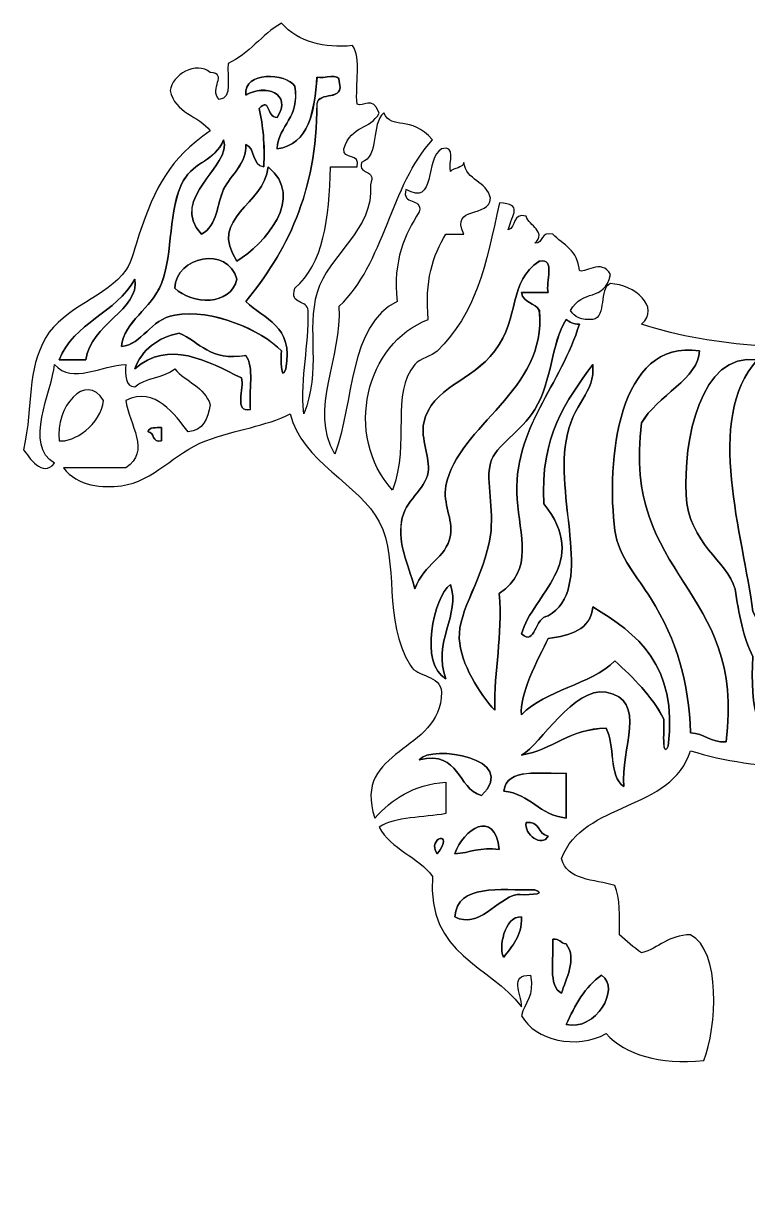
# Model space of a CAD drawing. Header units: centimetres. Extents: x -66 to 65, y -66 to 66.
# Drawn here: x 17.067 to 19.548, y 43.74 to 47.71 of the extents above; entities that cross this region are included whole.
import ezdxf

# ---------------------------------------------------------------- set-up
doc = ezdxf.new("R2010")
doc.units = ezdxf.units.CM
doc.header["$MEASUREMENT"] = 0
doc.layers.add('Layer 1', color=7, linetype='Continuous')

msp = doc.modelspace()

# ---------------------------------------------------------------- linework, layer by layer
at = {"layer": 'Layer 1'}
for points, knots in [([(18.16419, 47.2791), (18.15974, 47.23867), (18.22322, 47.26698), (18.20991, 47.21756), (18.20991, 47.21756), (18.17946, 47.21756), (18.14892, 47.21756), (18.11858, 47.21756), (18.11858, 47.21756), (18.11461, 47.04201), (18.09516, 46.88209), (17.99677, 46.80208), (17.99677, 46.80208), (17.9773, 46.74133), (18.04111, 46.76485), (18.04244, 46.72509), (18.04244, 46.72509), (18.04622, 46.59822), (18.01564, 46.50596), (18.02723, 46.37116), (18.02723, 46.37116), (18.08888, 46.5166), (18.03482, 46.65998), (18.07287, 46.78664), (18.07287, 46.78664), (18.11288, 46.91988), (18.26901, 47.00122), (18.25554, 47.15597), (18.25554, 47.15597), (18.27761, 47.2141), (18.21379, 47.18552), (18.22511, 47.23291), (18.22511, 47.23291), (18.287, 47.25252), (18.25623, 47.36568), (18.30128, 47.40214), (18.30128, 47.40214), (18.32906, 47.34073), (18.3928, 47.39804), (18.46871, 47.3098), (18.46871, 47.3098), (18.32449, 47.15822), (18.30329, 46.88205), (18.14896, 46.74047), (18.14896, 46.74047), (18.16068, 46.56373), (18.04429, 46.38979), (18.1338, 46.23268), (18.1338, 46.23268), (18.19995, 46.41207), (18.1819, 46.67652), (18.347, 46.75587), (18.347, 46.75587), (18.33189, 46.89941), (18.37343, 46.98569), (18.42312, 47.06363), (18.42312, 47.06363), (18.43452, 47.11618), (18.36126, 47.08324), (18.3774, 47.14054), (18.3774, 47.14054), (18.48109, 47.07775), (18.44188, 47.24841), (18.49921, 47.27905), (18.49921, 47.27905), (18.55038, 47.29485), (18.52292, 47.23121), (18.52964, 47.20211), (18.52964, 47.20211), (18.54189, 47.21534), (18.57131, 47.21124), (18.57533, 47.23288), (18.57533, 47.23288), (18.58335, 47.16919), (18.6551, 47.16991), (18.66666, 47.10977), (18.66666, 47.10977), (18.66388, 47.03995), (18.52849, 47.08913), (18.57533, 46.98666), (18.57533, 46.98666), (18.55504, 46.98666), (18.53472, 46.98666), (18.5144, 46.98666), (18.5144, 46.98666), (18.46839, 46.9152), (18.44172, 46.82418), (18.45352, 46.6943), (18.45352, 46.6943), (18.24074, 46.61461), (18.16121, 46.29883), (18.33168, 46.10946), (18.33168, 46.10946), (18.39185, 46.2749), (18.32327, 46.44056), (18.40788, 46.54036), (18.40788, 46.54036), (18.42677, 46.56261), (18.46492, 46.56793), (18.48395, 46.58656), (18.48395, 46.58656), (18.6173, 46.71676), (18.65138, 46.878), (18.69712, 47.09437), (18.69712, 47.09437), (18.77906, 47.08879), (18.74133, 47.05799), (18.72763, 47.00203), (18.72763, 47.00203), (18.75687, 47.00827), (18.73962, 47.06172), (18.78856, 47.04823), (18.78856, 47.04823), (18.79951, 47.01444), (18.85987, 46.99709), (18.81891, 46.95586), (18.81891, 46.95586), (18.84923, 46.95607), (18.83828, 46.99788), (18.87984, 46.98666), (18.87984, 46.98666), (18.91604, 46.95144), (18.96646, 46.93065), (18.9712, 46.86358), (18.9712, 46.86358), (18.98337, 46.84739), (19.04944, 46.90695), (19.07767, 46.84818), (19.07767, 46.84818), (19.05579, 46.75158), (18.9812, 46.80291), (18.9407, 46.72504), (18.9407, 46.72504), (18.95364, 46.70223), (18.97904, 46.69197), (19.01685, 46.6943), (19.01685, 46.6943), (19.06741, 46.70475), (19.03392, 46.80013), (19.07768, 46.81736), (19.07768, 46.81736), (19.15798, 46.81434), (19.25069, 46.73735), (19.18433, 46.6789), (19.18433, 46.6789), (19.44545, 46.59093), (19.71612, 46.59992), (20.00644, 46.58656), (20.00644, 46.58656), (20.17527, 46.57883), (20.36035, 46.60699), (20.52404, 46.58656), (20.52404, 46.58656), (20.65607, 46.57002), (20.81365, 46.45943), (20.95023, 46.37111), (20.95023, 46.37111), (21.15552, 46.23847), (21.33337, 46.14407), (21.39182, 45.89407), (21.39182, 45.89407), (21.37176, 45.87838), (21.33568, 45.87902), (21.31575, 45.8633), (21.31575, 45.8633), (21.32525, 45.81652), (21.2962, 45.73074), (21.33083, 45.70942), (21.33083, 45.70942), (21.35578, 45.75609), (21.34279, 45.84105), (21.39182, 45.8633), (21.39182, 45.8633), (21.5615, 45.81422), (21.66995, 45.70331), (21.7724, 45.58633), (21.7724, 45.58633), (21.77388, 45.52955), (21.71009, 45.48783), (21.75716, 45.43247), (21.75716, 45.43247), (21.80076, 45.43461), (21.7851, 45.49666), (21.78764, 45.54021), (21.78764, 45.54021), (22.02164, 45.23181), (21.66019, 44.73966), (21.7724, 44.38607), (21.7724, 44.38607), (21.73097, 44.35353), (21.69512, 44.43531), (21.65061, 44.47836), (21.65061, 44.47836), (21.55891, 44.56705), (21.40563, 44.69632), (21.52885, 44.87852), (21.52885, 44.87852), (21.53488, 44.91538), (21.4595, 44.86995), (21.4831, 44.92461), (21.4831, 44.92461), (21.56348, 45.09511), (21.75409, 45.0641), (21.7571, 45.2786), (21.7571, 45.2786), (21.76075, 45.53202), (21.4917, 45.53122), (21.30043, 45.64791), (21.30043, 45.64791), (21.22653, 45.50205), (21.1366, 45.37229), (21.01108, 45.2786), (21.01108, 45.2786), (21.0156, 45.17031), (21.06958, 45.11197), (21.07201, 45.00155), (21.07201, 45.00155), (21.13215, 44.91985), (21.24772, 44.9063), (21.26997, 44.81692), (21.26997, 44.81692), (21.31738, 44.62658), (21.02108, 44.41311), (21.20904, 44.24759), (21.20904, 44.24759), (21.19888, 44.07516), (21.16255, 43.85307), (21.04159, 43.86286), (21.04159, 43.86286), (20.91597, 43.87302), (20.9602, 44.13636), (20.82842, 44.186), (20.82842, 44.186), (20.86911, 44.42936), (21.04644, 44.71411), (20.76749, 44.86304), (20.76749, 44.86304), (20.73847, 44.74885), (20.75135, 44.59224), (20.6914, 44.50919), (20.6914, 44.50919), (20.60742, 44.47048), (20.5285, 44.44918), (20.46299, 44.40145), (20.46299, 44.40145), (20.35046, 44.3193), (20.34176, 44.18441), (20.24992, 44.07829), (20.24992, 44.07829), (20.26209, 44.04956), (20.27535, 44.02196), (20.28035, 43.98592), (20.28035, 43.98592), (20.19486, 43.86204), (20.10538, 43.74219), (19.89972, 43.73978), (19.89972, 43.73978), (19.85344, 43.81849), (19.87392, 43.99706), (19.93023, 44.06294), (19.93023, 44.06294), (19.74587, 44.40851), (20.29991, 44.46505), (20.34121, 44.72456), (20.34121, 44.72456), (20.3687, 44.89728), (20.25027, 45.00549), (20.15854, 45.17083), (20.15854, 45.17083), (19.87398, 45.15035), (19.58, 45.14352), (19.35159, 45.217), (19.35159, 45.217), (19.28867, 45.00872), (18.98411, 45.0447), (18.91008, 44.84769), (18.91008, 44.84769), (18.92691, 44.77239), (19.02218, 44.77638), (19.09283, 44.75538), (19.09283, 44.75538), (19.11101, 44.71223), (19.1095, 44.6492), (19.10796, 44.58607), (19.10796, 44.58607), (19.13257, 44.56477), (19.15619, 44.54244), (19.18416, 44.52453), (19.18416, 44.52453), (19.24462, 44.54033), (19.27552, 44.58605), (19.35156, 44.58607), (19.35156, 44.58607), (19.45758, 44.53321), (19.44186, 44.26756), (19.39725, 44.15522), (19.39725, 44.15522), (19.24199, 44.14188), (19.13198, 44.1743), (19.06237, 44.24756), (19.06237, 44.24756), (18.96085, 44.19208), (18.81922, 44.2234), (18.77305, 44.3091), (18.77305, 44.3091), (18.78377, 44.35469), (18.81845, 44.37607), (18.80353, 44.44758), (18.80353, 44.44758), (18.72847, 44.44874), (18.77347, 44.38723), (18.77305, 44.33992), (18.77305, 44.33992), (18.66605, 44.48309), (18.4487, 44.51468), (18.46854, 44.78609), (18.46854, 44.78609), (18.41949, 44.85451), (18.32627, 44.87827), (18.28582, 44.95545), (18.28582, 44.95545), (18.34085, 44.99223), (18.4374, 44.98688), (18.51423, 45.00151), (18.51423, 45.00151), (18.51423, 45.03749), (18.51423, 45.0734), (18.51423, 45.10925), (18.51423, 45.10925), (18.40078, 45.10081), (18.32889, 45.05041), (18.27065, 44.98619), (18.27065, 44.98619), (18.19077, 45.2272), (18.49719, 45.20778), (18.49904, 45.41704), (18.49904, 45.41704), (18.4952, 45.47985), (18.4158, 45.4662), (18.39249, 45.50935), (18.39249, 45.50935), (18.29544, 45.66516), (18.35688, 45.8632), (18.28584, 46.00177), (18.28584, 46.00177), (18.22258, 46.12533), (18.0179, 46.21071), (17.98138, 46.37108), (17.98138, 46.37108), (17.89685, 46.32856), (17.79757, 46.31837), (17.69208, 46.27874), (17.69208, 46.27874), (17.58138, 46.23717), (17.51595, 46.14005), (17.40284, 46.12488), (17.40284, 46.12488), (17.34156, 46.11668), (17.25227, 46.12184), (17.20491, 46.18648), (17.20491, 46.18648), (17.27598, 46.18648), (17.34702, 46.18648), (17.41814, 46.18648), (17.41814, 46.18648), (17.50469, 46.24143), (17.42946, 46.33494), (17.41814, 46.41725), (17.41814, 46.41725), (17.51818, 46.46779), (17.58821, 46.36677), (17.63131, 46.30954), (17.63131, 46.30954), (17.68357, 46.31309), (17.69756, 46.35537), (17.70743, 46.40191), (17.70743, 46.40191), (17.68774, 46.46409), (17.62372, 46.48142), (17.58562, 46.52497), (17.58562, 46.52497), (17.54942, 46.49494), (17.48307, 46.49526), (17.44859, 46.46343), (17.44859, 46.46343), (17.41523, 46.46568), (17.41589, 46.50224), (17.41816, 46.54034), (17.41816, 46.54034), (17.33564, 46.53965), (17.2357, 46.46993), (17.17451, 46.54034), (17.17451, 46.54034), (17.16581, 46.45041), (17.0668, 46.26237), (17.17451, 46.20186), (17.17451, 46.20186), (17.13207, 46.15005), (17.08648, 46.22464), (17.06794, 46.248), (17.06794, 46.248), (17.10279, 46.40979), (17.07786, 46.51809), (17.14409, 46.6327), (17.14409, 46.6327), (17.20362, 46.73576), (17.35539, 46.77319), (17.41817, 46.86355), (17.41817, 46.86355), (17.43971, 46.89472), (17.45077, 46.94869), (17.46386, 46.98663), (17.46386, 46.98663), (17.51876, 47.14734), (17.56697, 47.245), (17.70746, 47.34056), (17.70746, 47.34056), (17.66859, 47.39358), (17.58485, 47.40136), (17.57041, 47.47907), (17.57041, 47.47907), (17.57472, 47.53164), (17.66058, 47.58189), (17.70746, 47.54056), (17.70746, 47.54056), (17.77083, 47.53701), (17.70058, 47.48606), (17.73786, 47.44822), (17.73786, 47.44822), (17.78522, 47.45163), (17.76363, 47.52487), (17.76821, 47.57138), (17.76821, 47.57138), (17.84139, 47.60514), (17.88304, 47.67086), (17.95101, 47.70989), (17.95101, 47.70989), (18.0098, 47.64356), (18.09791, 47.6244), (18.19456, 47.6329), (18.19456, 47.6329), (18.22456, 47.59144), (18.20358, 47.49847), (18.2098, 47.43285), (18.2098, 47.43285), (18.23102, 47.41954), (18.26243, 47.46489), (18.28584, 47.40205), (18.28584, 47.40205), (18.25354, 47.34183), (18.19261, 47.36448), (18.16419, 47.2791)], [0, 0, 0, 0, 0.0087719, 0.0087719, 0.0087719, 0.0087719, 0.0175439, 0.0175439, 0.0175439, 0.0175439, 0.0263158, 0.0263158, 0.0263158, 0.0263158, 0.0350877, 0.0350877, 0.0350877, 0.0350877, 0.0438596, 0.0438596, 0.0438596, 0.0438596, 0.0526316, 0.0526316, 0.0526316, 0.0526316, 0.0614035, 0.0614035, 0.0614035, 0.0614035, 0.0701754, 0.0701754, 0.0701754, 0.0701754, 0.0789474, 0.0789474, 0.0789474, 0.0789474, 0.0877193, 0.0877193, 0.0877193, 0.0877193, 0.0964912, 0.0964912, 0.0964912, 0.0964912, 0.1052632, 0.1052632, 0.1052632, 0.1052632, 0.1140351, 0.1140351, 0.1140351, 0.1140351, 0.122807, 0.122807, 0.122807, 0.122807, 0.1315789, 0.1315789, 0.1315789, 0.1315789, 0.1403509, 0.1403509, 0.1403509, 0.1403509, 0.1491228, 0.1491228, 0.1491228, 0.1491228, 0.1578947, 0.1578947, 0.1578947, 0.1578947, 0.1666667, 0.1666667, 0.1666667, 0.1666667, 0.1754386, 0.1754386, 0.1754386, 0.1754386, 0.1842105, 0.1842105, 0.1842105, 0.1842105, 0.1929825, 0.1929825, 0.1929825, 0.1929825, 0.2017544, 0.2017544, 0.2017544, 0.2017544, 0.2105263, 0.2105263, 0.2105263, 0.2105263, 0.2192982, 0.2192982, 0.2192982, 0.2192982, 0.2280702, 0.2280702, 0.2280702, 0.2280702, 0.2368421, 0.2368421, 0.2368421, 0.2368421, 0.245614, 0.245614, 0.245614, 0.245614, 0.254386, 0.254386, 0.254386, 0.254386, 0.2631579, 0.2631579, 0.2631579, 0.2631579, 0.2719298, 0.2719298, 0.2719298, 0.2719298, 0.2807018, 0.2807018, 0.2807018, 0.2807018, 0.2894737, 0.2894737, 0.2894737, 0.2894737, 0.2982456, 0.2982456, 0.2982456, 0.2982456, 0.3070175, 0.3070175, 0.3070175, 0.3070175, 0.3157895, 0.3157895, 0.3157895, 0.3157895, 0.3245614, 0.3245614, 0.3245614, 0.3245614, 0.3333333, 0.3333333, 0.3333333, 0.3333333, 0.3421053, 0.3421053, 0.3421053, 0.3421053, 0.3508772, 0.3508772, 0.3508772, 0.3508772, 0.3596491, 0.3596491, 0.3596491, 0.3596491, 0.3684211, 0.3684211, 0.3684211, 0.3684211, 0.377193, 0.377193, 0.377193, 0.377193, 0.3859649, 0.3859649, 0.3859649, 0.3859649, 0.3947368, 0.3947368, 0.3947368, 0.3947368, 0.4035088, 0.4035088, 0.4035088, 0.4035088, 0.4122807, 0.4122807, 0.4122807, 0.4122807, 0.4210526, 0.4210526, 0.4210526, 0.4210526, 0.4298246, 0.4298246, 0.4298246, 0.4298246, 0.4385965, 0.4385965, 0.4385965, 0.4385965, 0.4473684, 0.4473684, 0.4473684, 0.4473684, 0.4561404, 0.4561404, 0.4561404, 0.4561404, 0.4649123, 0.4649123, 0.4649123, 0.4649123, 0.4736842, 0.4736842, 0.4736842, 0.4736842, 0.4824561, 0.4824561, 0.4824561, 0.4824561, 0.4912281, 0.4912281, 0.4912281, 0.4912281, 0.5, 0.5, 0.5, 0.5, 0.5087719, 0.5087719, 0.5087719, 0.5087719, 0.5175439, 0.5175439, 0.5175439, 0.5175439, 0.5263158, 0.5263158, 0.5263158, 0.5263158, 0.5350877, 0.5350877, 0.5350877, 0.5350877, 0.5438596, 0.5438596, 0.5438596, 0.5438596, 0.5526316, 0.5526316, 0.5526316, 0.5526316, 0.5614035, 0.5614035, 0.5614035, 0.5614035, 0.5701754, 0.5701754, 0.5701754, 0.5701754, 0.5789474, 0.5789474, 0.5789474, 0.5789474, 0.5877193, 0.5877193, 0.5877193, 0.5877193, 0.5964912, 0.5964912, 0.5964912, 0.5964912, 0.6052632, 0.6052632, 0.6052632, 0.6052632, 0.6140351, 0.6140351, 0.6140351, 0.6140351, 0.622807, 0.622807, 0.622807, 0.622807, 0.6315789, 0.6315789, 0.6315789, 0.6315789, 0.6403509, 0.6403509, 0.6403509, 0.6403509, 0.6491228, 0.6491228, 0.6491228, 0.6491228, 0.6578947, 0.6578947, 0.6578947, 0.6578947, 0.6666667, 0.6666667, 0.6666667, 0.6666667, 0.6754386, 0.6754386, 0.6754386, 0.6754386, 0.6842105, 0.6842105, 0.6842105, 0.6842105, 0.6929825, 0.6929825, 0.6929825, 0.6929825, 0.7017544, 0.7017544, 0.7017544, 0.7017544, 0.7105263, 0.7105263, 0.7105263, 0.7105263, 0.7192982, 0.7192982, 0.7192982, 0.7192982, 0.7280702, 0.7280702, 0.7280702, 0.7280702, 0.7368421, 0.7368421, 0.7368421, 0.7368421, 0.745614, 0.745614, 0.745614, 0.745614, 0.754386, 0.754386, 0.754386, 0.754386, 0.7631579, 0.7631579, 0.7631579, 0.7631579, 0.7719298, 0.7719298, 0.7719298, 0.7719298, 0.7807018, 0.7807018, 0.7807018, 0.7807018, 0.7894737, 0.7894737, 0.7894737, 0.7894737, 0.7982456, 0.7982456, 0.7982456, 0.7982456, 0.8070175, 0.8070175, 0.8070175, 0.8070175, 0.8157895, 0.8157895, 0.8157895, 0.8157895, 0.8245614, 0.8245614, 0.8245614, 0.8245614, 0.8333333, 0.8333333, 0.8333333, 0.8333333, 0.8421053, 0.8421053, 0.8421053, 0.8421053, 0.8508772, 0.8508772, 0.8508772, 0.8508772, 0.8596491, 0.8596491, 0.8596491, 0.8596491, 0.8684211, 0.8684211, 0.8684211, 0.8684211, 0.877193, 0.877193, 0.877193, 0.877193, 0.8859649, 0.8859649, 0.8859649, 0.8859649, 0.8947368, 0.8947368, 0.8947368, 0.8947368, 0.9035088, 0.9035088, 0.9035088, 0.9035088, 0.9122807, 0.9122807, 0.9122807, 0.9122807, 0.9210526, 0.9210526, 0.9210526, 0.9210526, 0.9298246, 0.9298246, 0.9298246, 0.9298246, 0.9385965, 0.9385965, 0.9385965, 0.9385965, 0.9473684, 0.9473684, 0.9473684, 0.9473684, 0.9561404, 0.9561404, 0.9561404, 0.9561404, 0.9649123, 0.9649123, 0.9649123, 0.9649123, 0.9736842, 0.9736842, 0.9736842, 0.9736842, 0.9824561, 0.9824561, 0.9824561, 0.9824561, 1, 1, 1, 1]), ([(17.82923, 47.46378), (17.89456, 47.5027), (17.99081, 47.46939), (17.93588, 47.38684), (17.93588, 47.38684), (17.8967, 47.38803), (17.91413, 47.45852), (17.87489, 47.41758), (17.87489, 47.41758), (17.88778, 47.35871), (17.89484, 47.2941), (17.89021, 47.21755), (17.89021, 47.21755), (17.84901, 47.22218), (17.86285, 47.28227), (17.8292, 47.29446), (17.8292, 47.29446), (17.83378, 47.22924), (17.77724, 47.19098), (17.75311, 47.14058), (17.75311, 47.14058), (17.72961, 47.09158), (17.73303, 47.0167), (17.67699, 46.98672), (17.67699, 46.98672), (17.56205, 47.10965), (17.78425, 47.22207), (17.75311, 47.30983), (17.75311, 47.30983), (17.72369, 47.23691), (17.65196, 47.23588), (17.61603, 47.17143), (17.61603, 47.17143), (17.56126, 47.07277), (17.58163, 46.9241), (17.53996, 46.81744), (17.53996, 46.81744), (17.50604, 46.73063), (17.41267, 46.6888), (17.40293, 46.6021), (17.40293, 46.6021), (17.47511, 46.60861), (17.50083, 46.69478), (17.58565, 46.70979), (17.58565, 46.70979), (17.71363, 46.73236), (17.88262, 46.65851), (17.95107, 46.58665), (17.95107, 46.58665), (17.94903, 46.56641), (17.94872, 46.47531), (17.96628, 46.52508), (17.96628, 46.52508), (17.99356, 46.67592), (17.89077, 46.69494), (17.82917, 46.75593), (17.82917, 46.75593), (17.96638, 46.92508), (18.0723, 47.12574), (18.07277, 47.433), (18.07277, 47.433), (18.0774, 47.47965), (18.16945, 47.43792), (18.14886, 47.50997), (18.14886, 47.50997), (18.1514, 47.54333), (18.09494, 47.51696), (18.07277, 47.52537), (18.07277, 47.52537), (18.06269, 47.40737), (18.04771, 47.29434), (17.93582, 47.27915), (17.93582, 47.27915), (17.94198, 47.36522), (18.0153, 47.38337), (17.9967, 47.49457), (17.9967, 47.49457), (17.96731, 47.53839), (17.82055, 47.54765), (17.82923, 47.46378)], [0, 0, 0, 0, 0.047619, 0.047619, 0.047619, 0.047619, 0.0952381, 0.0952381, 0.0952381, 0.0952381, 0.1428571, 0.1428571, 0.1428571, 0.1428571, 0.1904762, 0.1904762, 0.1904762, 0.1904762, 0.2380952, 0.2380952, 0.2380952, 0.2380952, 0.2857143, 0.2857143, 0.2857143, 0.2857143, 0.3333333, 0.3333333, 0.3333333, 0.3333333, 0.3809524, 0.3809524, 0.3809524, 0.3809524, 0.4285714, 0.4285714, 0.4285714, 0.4285714, 0.4761905, 0.4761905, 0.4761905, 0.4761905, 0.5238095, 0.5238095, 0.5238095, 0.5238095, 0.5714286, 0.5714286, 0.5714286, 0.5714286, 0.6190476, 0.6190476, 0.6190476, 0.6190476, 0.6666667, 0.6666667, 0.6666667, 0.6666667, 0.7142857, 0.7142857, 0.7142857, 0.7142857, 0.7619048, 0.7619048, 0.7619048, 0.7619048, 0.8095238, 0.8095238, 0.8095238, 0.8095238, 0.8571429, 0.8571429, 0.8571429, 0.8571429, 0.9047619, 0.9047619, 0.9047619, 0.9047619, 1, 1, 1, 1]), ([(17.9054, 47.21756), (18.03499, 47.11308), (17.8931, 46.95224), (17.79883, 46.89445), (17.79883, 46.89445), (17.69768, 47.04537), (17.89431, 47.08603), (17.9054, 47.21756)], [0, 0, 0, 0, 0.3333333, 0.3333333, 0.3333333, 0.3333333, 1, 1, 1, 1]), ([(17.79883, 46.83283), (17.77777, 46.73986), (17.64471, 46.74512), (17.58571, 46.80209), (17.58571, 46.80209), (17.59028, 46.91154), (17.76647, 46.94763), (17.79883, 46.83283)], [0, 0, 0, 0, 0.3333333, 0.3333333, 0.3333333, 0.3333333, 1, 1, 1, 1]), ([(18.68185, 46.58663), (18.60195, 46.48164), (18.46571, 46.46312), (18.43825, 46.34044), (18.43825, 46.34044), (18.4265, 46.28781), (18.46114, 46.21849), (18.45349, 46.17111), (18.45349, 46.17111), (18.44346, 46.10978), (18.37308, 46.07607), (18.36218, 46.00188), (18.36218, 46.00188), (18.34998, 45.91973), (18.38319, 45.86644), (18.40785, 45.77111), (18.40785, 45.77111), (18.44108, 45.86234), (18.51445, 45.87128), (18.52964, 45.95574), (18.52964, 45.95574), (18.5394, 46.01022), (18.50233, 46.0635), (18.5144, 46.12497), (18.5144, 46.12497), (18.55568, 46.33502), (18.86124, 46.44781), (18.83407, 46.72512), (18.83407, 46.72512), (18.82034, 46.75221), (18.77806, 46.75052), (18.77322, 46.78666), (18.77322, 46.78666), (18.8037, 46.78666), (18.83407, 46.78666), (18.86463, 46.78666), (18.86463, 46.78666), (18.85346, 46.82169), (18.89204, 46.90673), (18.83407, 46.89445), (18.83407, 46.89445), (18.72582, 46.82545), (18.7704, 46.70292), (18.68185, 46.58663)], [0, 0, 0, 0, 0.0833333, 0.0833333, 0.0833333, 0.0833333, 0.1666667, 0.1666667, 0.1666667, 0.1666667, 0.25, 0.25, 0.25, 0.25, 0.3333333, 0.3333333, 0.3333333, 0.3333333, 0.4166667, 0.4166667, 0.4166667, 0.4166667, 0.5, 0.5, 0.5, 0.5, 0.5833333, 0.5833333, 0.5833333, 0.5833333, 0.6666667, 0.6666667, 0.6666667, 0.6666667, 0.75, 0.75, 0.75, 0.75, 0.8333333, 0.8333333, 0.8333333, 0.8333333, 1, 1, 1, 1]), ([(17.18981, 46.55586), (17.22029, 46.55586), (17.25072, 46.55586), (17.28122, 46.55586), (17.28122, 46.55586), (17.29617, 46.67934), (17.46706, 46.72681), (17.44867, 46.83283), (17.44867, 46.83283), (17.38663, 46.71601), (17.23944, 46.68519), (17.18981, 46.55586)], [0, 0, 0, 0, 0.25, 0.25, 0.25, 0.25, 0.5, 0.5, 0.5, 0.5, 1, 1, 1, 1]), ([(18.81887, 46.38658), (18.77217, 46.30797), (18.68385, 46.26561), (18.66663, 46.20195), (18.66663, 46.20195), (18.65033, 46.14178), (18.67946, 46.04172), (18.66663, 45.95573), (18.66663, 45.95573), (18.64504, 45.8109), (18.55537, 45.69697), (18.56003, 45.60182), (18.56003, 45.60182), (18.56434, 45.51472), (18.62882, 45.41243), (18.68184, 45.35557), (18.68184, 45.35557), (18.67869, 45.4972), (18.70851, 45.60563), (18.69705, 45.75573), (18.69705, 45.75573), (18.81722, 45.83558), (18.76658, 45.957), (18.75793, 46.07884), (18.75793, 46.07884), (18.74094, 46.31921), (18.91062, 46.47251), (18.97116, 46.67899), (18.97116, 46.67899), (18.9502, 46.67825), (18.93764, 46.68624), (18.92544, 46.69439), (18.92544, 46.69439), (18.87423, 46.61116), (18.87917, 46.48805), (18.81887, 46.38658)], [0, 0, 0, 0, 0.1, 0.1, 0.1, 0.1, 0.2, 0.2, 0.2, 0.2, 0.3, 0.3, 0.3, 0.3, 0.4, 0.4, 0.4, 0.4, 0.5, 0.5, 0.5, 0.5, 0.6, 0.6, 0.6, 0.6, 0.7, 0.7, 0.7, 0.7, 0.8, 0.8, 0.8, 0.8, 1, 1, 1, 1]), ([(17.60086, 46.64815), (17.52598, 46.63153), (17.47365, 46.59214), (17.44867, 46.52507), (17.44867, 46.52507), (17.56482, 46.62728), (17.69727, 46.5519), (17.81403, 46.4943), (17.81403, 46.4943), (17.82514, 46.45935), (17.78657, 46.37423), (17.84451, 46.38659), (17.84451, 46.38659), (17.83893, 46.44758), (17.8584, 46.53407), (17.82922, 46.57127), (17.82922, 46.57127), (17.70699, 46.5502), (17.67204, 46.61748), (17.60086, 46.64815)], [0, 0, 0, 0, 0.1666667, 0.1666667, 0.1666667, 0.1666667, 0.3333333, 0.3333333, 0.3333333, 0.3333333, 0.5, 0.5, 0.5, 0.5, 0.6666667, 0.6666667, 0.6666667, 0.6666667, 1, 1, 1, 1]), ([(19.09296, 45.97111), (19.10436, 45.88306), (19.17347, 45.80675), (19.21469, 45.74031), (19.21469, 45.74031), (19.30708, 45.59132), (19.34513, 45.45337), (19.35172, 45.27866), (19.35172, 45.27866), (19.40019, 45.27631), (19.41874, 45.24376), (19.47351, 45.24789), (19.47351, 45.24789), (19.54299, 45.77962), (19.11423, 45.80799), (19.18432, 46.34041), (19.18432, 46.34041), (19.23417, 46.43037), (19.38276, 46.49633), (19.3822, 46.5866), (19.3822, 46.5866), (19.1028, 46.63095), (19.06219, 46.20603), (19.09296, 45.97111)], [0, 0, 0, 0, 0.1428571, 0.1428571, 0.1428571, 0.1428571, 0.2857143, 0.2857143, 0.2857143, 0.2857143, 0.4285714, 0.4285714, 0.4285714, 0.4285714, 0.5714286, 0.5714286, 0.5714286, 0.5714286, 0.7142857, 0.7142857, 0.7142857, 0.7142857, 1, 1, 1, 1]), ([(19.33651, 46.09422), (19.34556, 45.92452), (19.47777, 45.86848), (19.50402, 45.77111), (19.50402, 45.77111), (19.5178, 45.68763), (19.53162, 45.6041), (19.5649, 45.54029), (19.5649, 45.54029), (19.55741, 45.36855), (19.56961, 45.2167), (19.73233, 45.2171), (19.73233, 45.2171), (19.68121, 45.3808), (19.64137, 45.55603), (19.5649, 45.69417), (19.5649, 45.69417), (19.53283, 45.95439), (19.39721, 46.35227), (19.58011, 46.55589), (19.58011, 46.55589), (19.38455, 46.58557), (19.32695, 46.27448), (19.33651, 46.09422)], [0, 0, 0, 0, 0.1428571, 0.1428571, 0.1428571, 0.1428571, 0.2857143, 0.2857143, 0.2857143, 0.2857143, 0.4285714, 0.4285714, 0.4285714, 0.4285714, 0.5714286, 0.5714286, 0.5714286, 0.5714286, 0.7142857, 0.7142857, 0.7142857, 0.7142857, 1, 1, 1, 1]), ([(18.84927, 46.06345), (19.01194, 45.85985), (18.81077, 45.75516), (18.77318, 45.61715), (18.77318, 45.61715), (18.8212, 45.57318), (18.81647, 45.67581), (18.86459, 45.67875), (18.86459, 45.67875), (19.02212, 45.77207), (18.89007, 46.06052), (18.92544, 46.27883), (18.92544, 46.27883), (18.94698, 46.41223), (19.02693, 46.43991), (19.0168, 46.54045), (19.0168, 46.54045), (18.92611, 46.41666), (18.83615, 46.29223), (18.84927, 46.06345)], [0, 0, 0, 0, 0.1666667, 0.1666667, 0.1666667, 0.1666667, 0.3333333, 0.3333333, 0.3333333, 0.3333333, 0.5, 0.5, 0.5, 0.5, 0.6666667, 0.6666667, 0.6666667, 0.6666667, 1, 1, 1, 1]), ([(17.34213, 46.41733), (17.33406, 46.33441), (17.23796, 46.27144), (17.18981, 46.27885), (17.18981, 46.27885), (17.17497, 46.39346), (17.28159, 46.51726), (17.34213, 46.41733)], [0, 0, 0, 0, 0.3333333, 0.3333333, 0.3333333, 0.3333333, 1, 1, 1, 1]), ([(17.54001, 46.27882), (17.54001, 46.29427), (17.54001, 46.30962), (17.54001, 46.32504), (17.54001, 46.32504), (17.52204, 46.32263), (17.4968, 46.32769), (17.49432, 46.30961), (17.49432, 46.30961), (17.51834, 46.30818), (17.50625, 46.27043), (17.54001, 46.27882)], [0, 0, 0, 0, 0.25, 0.25, 0.25, 0.25, 0.5, 0.5, 0.5, 0.5, 1, 1, 1, 1]), ([(18.51437, 45.46334), (18.46571, 45.58955), (18.56657, 45.68366), (18.52961, 45.78645), (18.52961, 45.78645), (18.47177, 45.74438), (18.42166, 45.51171), (18.51437, 45.46334)], [0, 0, 0, 0, 0.3333333, 0.3333333, 0.3333333, 0.3333333, 1, 1, 1, 1]), ([(18.77318, 45.34018), (18.8561, 45.42564), (19.00757, 45.44175), (19.09296, 45.52486), (19.09296, 45.52486), (19.15635, 45.4658), (19.21866, 45.40574), (19.26039, 45.32476), (19.26039, 45.32476), (19.26214, 45.29923), (19.25206, 45.18538), (19.2756, 45.23242), (19.2756, 45.23242), (19.30841, 45.51177), (19.1695, 45.61757), (19.01681, 45.70946), (19.01681, 45.70946), (19.00972, 45.62948), (18.94024, 45.61238), (18.8646, 45.60177), (18.8646, 45.60177), (18.82903, 45.5297), (18.76387, 45.40638), (18.77318, 45.34018)], [0, 0, 0, 0, 0.1428571, 0.1428571, 0.1428571, 0.1428571, 0.2857143, 0.2857143, 0.2857143, 0.2857143, 0.4285714, 0.4285714, 0.4285714, 0.4285714, 0.5714286, 0.5714286, 0.5714286, 0.5714286, 0.7142857, 0.7142857, 0.7142857, 0.7142857, 1, 1, 1, 1]), ([(19.0625, 45.41715), (18.95077, 45.43628), (18.84033, 45.23959), (18.77318, 45.20165), (18.77318, 45.20165), (18.8811, 45.22089), (18.93778, 45.29185), (19.0625, 45.29407), (19.0625, 45.29407), (19.09399, 45.23869), (19.07107, 45.12839), (19.12341, 45.09397), (19.12341, 45.09397), (19.10994, 45.22106), (19.20831, 45.39217), (19.0625, 45.41715)], [0, 0, 0, 0, 0.2, 0.2, 0.2, 0.2, 0.4, 0.4, 0.4, 0.4, 0.6, 0.6, 0.6, 0.6, 1, 1, 1, 1]), ([(18.42308, 45.1863), (18.5658, 45.21776), (18.54955, 45.08859), (18.63618, 45.06322), (18.63618, 45.06322), (18.76964, 45.19278), (18.46314, 45.23837), (18.42308, 45.1863)], [0, 0, 0, 0, 0.3333333, 0.3333333, 0.3333333, 0.3333333, 1, 1, 1, 1]), ([(18.71233, 45.07861), (18.80456, 45.06924), (18.83324, 44.99566), (18.92545, 44.9863), (18.92545, 44.9863), (18.92545, 45.0376), (18.92545, 45.08891), (18.92545, 45.14016), (18.92545, 45.14016), (18.83933, 45.13486), (18.72204, 45.16111), (18.71233, 45.07861)], [0, 0, 0, 0, 0.25, 0.25, 0.25, 0.25, 0.5, 0.5, 0.5, 0.5, 1, 1, 1, 1]), ([(18.54485, 44.86314), (18.59636, 44.86753), (18.63224, 44.88767), (18.69706, 44.87859), (18.69706, 44.87859), (18.68132, 45.02088), (18.57167, 44.94775), (18.54485, 44.86314)], [0, 0, 0, 0, 0.3333333, 0.3333333, 0.3333333, 0.3333333, 1, 1, 1, 1]), ([(18.48389, 44.86314), (18.54918, 44.94754), (18.44597, 44.91994), (18.48389, 44.86314), (18.48389, 44.86314), (18.48389, 44.86314), (18.48389, 44.86314), (18.48389, 44.86314)], [0, 0, 0, 0, 0.3333333, 0.3333333, 0.3333333, 0.3333333, 1, 1, 1, 1]), ([(18.86459, 44.92465), (18.82861, 44.92944), (18.8362, 44.9781), (18.7885, 44.97087), (18.7885, 44.97087), (18.78099, 44.93116), (18.84229, 44.88367), (18.86459, 44.92465)], [0, 0, 0, 0, 0.3333333, 0.3333333, 0.3333333, 0.3333333, 1, 1, 1, 1]), ([(18.54485, 44.64777), (18.62782, 44.60509), (18.68468, 44.70775), (18.75795, 44.72466), (18.75795, 44.72466), (18.77803, 44.72265), (18.8681, 44.72236), (18.81888, 44.74006), (18.81888, 44.74006), (18.69883, 44.73836), (18.55321, 44.76236), (18.54485, 44.64777)], [0, 0, 0, 0, 0.25, 0.25, 0.25, 0.25, 0.5, 0.5, 0.5, 0.5, 1, 1, 1, 1]), ([(18.71233, 44.50928), (18.73969, 44.54828), (18.77522, 44.57902), (18.77318, 44.64776), (18.77318, 44.64776), (18.7127, 44.65184), (18.6933, 44.53447), (18.71233, 44.50928)], [0, 0, 0, 0, 0.3333333, 0.3333333, 0.3333333, 0.3333333, 1, 1, 1, 1]), ([(18.91021, 44.38615), (18.92243, 44.43314), (18.96622, 44.50302), (18.92545, 44.5554), (18.92545, 44.5554), (18.90603, 44.55622), (18.90436, 44.57514), (18.87978, 44.57077), (18.87978, 44.57077), (18.88489, 44.5041), (18.86235, 44.40964), (18.91021, 44.38615)], [0, 0, 0, 0, 0.25, 0.25, 0.25, 0.25, 0.5, 0.5, 0.5, 0.5, 1, 1, 1, 1]), ([(19.04724, 44.44766), (18.9893, 44.40877), (18.95665, 44.34429), (18.92543, 44.27846), (18.92543, 44.27846), (19.028, 44.25528), (19.11283, 44.40221), (19.04724, 44.44766)], [0, 0, 0, 0, 0.3333333, 0.3333333, 0.3333333, 0.3333333, 1, 1, 1, 1])]:
    msp.add_open_spline(points, degree=3, knots=knots, dxfattribs=at)
at = {"layer": 'Layer 1', "color": 7}
for points, knots in [([(17.99676, 47.49452), (18.01536, 47.38332), (17.94207, 47.36517), (17.93588, 47.2791), (17.93588, 47.2791), (18.04777, 47.29426), (18.06275, 47.40729), (18.07283, 47.52532), (18.07283, 47.52532), (18.095, 47.51691), (18.15146, 47.54331), (18.14892, 47.50992), (18.14892, 47.50992), (18.1695, 47.43787), (18.07746, 47.4796), (18.07283, 47.43295), (18.07283, 47.43295), (18.07235, 47.12569), (17.96644, 46.92503), (17.82923, 46.75588), (17.82923, 46.75588), (17.8908, 46.69492), (17.99362, 46.67587), (17.96634, 46.52503), (17.96634, 46.52503), (17.94877, 46.47529), (17.94909, 46.56636), (17.95113, 46.5866), (17.95113, 46.5866), (17.88268, 46.65846), (17.71369, 46.73228), (17.58571, 46.70974), (17.58571, 46.70974), (17.50088, 46.69474), (17.47514, 46.60856), (17.40299, 46.60205), (17.40299, 46.60205), (17.41273, 46.68875), (17.50607, 46.73058), (17.54002, 46.81739), (17.54002, 46.81739), (17.58169, 46.92404), (17.56132, 47.07271), (17.61609, 47.17138), (17.61609, 47.17138), (17.65199, 47.23583), (17.72372, 47.23689), (17.75317, 47.30978), (17.75317, 47.30978), (17.78431, 47.22202), (17.56211, 47.10962), (17.67705, 46.98667), (17.67705, 46.98667), (17.73309, 47.01665), (17.72968, 47.09155), (17.75317, 47.14053), (17.75317, 47.14053), (17.7773, 47.19093), (17.83384, 47.22919), (17.82926, 47.29441), (17.82926, 47.29441), (17.86289, 47.28224), (17.84908, 47.22213), (17.89027, 47.2175), (17.89027, 47.2175), (17.8949, 47.29404), (17.88784, 47.35863), (17.87495, 47.41753), (17.87495, 47.41753), (17.91416, 47.45846), (17.89673, 47.38798), (17.93594, 47.38679), (17.93594, 47.38679), (17.99087, 47.46937), (17.89459, 47.50265), (17.82929, 47.46373), (17.82929, 47.46373), (17.82055, 47.54765), (17.96731, 47.53839), (17.99676, 47.49452)], [0, 0, 0, 0, 0.047619, 0.047619, 0.047619, 0.047619, 0.0952381, 0.0952381, 0.0952381, 0.0952381, 0.1428571, 0.1428571, 0.1428571, 0.1428571, 0.1904762, 0.1904762, 0.1904762, 0.1904762, 0.2380952, 0.2380952, 0.2380952, 0.2380952, 0.2857143, 0.2857143, 0.2857143, 0.2857143, 0.3333333, 0.3333333, 0.3333333, 0.3333333, 0.3809524, 0.3809524, 0.3809524, 0.3809524, 0.4285714, 0.4285714, 0.4285714, 0.4285714, 0.4761905, 0.4761905, 0.4761905, 0.4761905, 0.5238095, 0.5238095, 0.5238095, 0.5238095, 0.5714286, 0.5714286, 0.5714286, 0.5714286, 0.6190476, 0.6190476, 0.6190476, 0.6190476, 0.6666667, 0.6666667, 0.6666667, 0.6666667, 0.7142857, 0.7142857, 0.7142857, 0.7142857, 0.7619048, 0.7619048, 0.7619048, 0.7619048, 0.8095238, 0.8095238, 0.8095238, 0.8095238, 0.8571429, 0.8571429, 0.8571429, 0.8571429, 0.9047619, 0.9047619, 0.9047619, 0.9047619, 1, 1, 1, 1]), ([(17.79883, 46.89445), (17.8931, 46.95224), (18.03502, 47.1131), (17.9054, 47.21756), (17.9054, 47.21756), (17.89431, 47.08603), (17.69768, 47.04537), (17.79883, 46.89445)], [0, 0, 0, 0, 0.3333333, 0.3333333, 0.3333333, 0.3333333, 1, 1, 1, 1]), ([(17.5857, 46.80208), (17.64468, 46.74512), (17.77776, 46.73985), (17.79882, 46.83282), (17.79882, 46.83282), (17.76647, 46.94763), (17.59028, 46.91154), (17.5857, 46.80208)], [0, 0, 0, 0, 0.3333333, 0.3333333, 0.3333333, 0.3333333, 1, 1, 1, 1]), ([(18.83403, 46.89445), (18.892, 46.90673), (18.85342, 46.82169), (18.86459, 46.78666), (18.86459, 46.78666), (18.83403, 46.78666), (18.80366, 46.78666), (18.77318, 46.78666), (18.77318, 46.78666), (18.77802, 46.75054), (18.8203, 46.75224), (18.83403, 46.72512), (18.83403, 46.72512), (18.8612, 46.44781), (18.55564, 46.33502), (18.51436, 46.12497), (18.51436, 46.12497), (18.50229, 46.06351), (18.53936, 46.01022), (18.5296, 45.95574), (18.5296, 45.95574), (18.51444, 45.87128), (18.44104, 45.86234), (18.40781, 45.77111), (18.40781, 45.77111), (18.38315, 45.86644), (18.34995, 45.91973), (18.36214, 46.00188), (18.36214, 46.00188), (18.37304, 46.07607), (18.44342, 46.10978), (18.45345, 46.17111), (18.45345, 46.17111), (18.4611, 46.2185), (18.42644, 46.28782), (18.43821, 46.34044), (18.43821, 46.34044), (18.46567, 46.46313), (18.60193, 46.48165), (18.68181, 46.58663), (18.68181, 46.58663), (18.7704, 46.70292), (18.72582, 46.82545), (18.83403, 46.89445)], [0, 0, 0, 0, 0.0833333, 0.0833333, 0.0833333, 0.0833333, 0.1666667, 0.1666667, 0.1666667, 0.1666667, 0.25, 0.25, 0.25, 0.25, 0.3333333, 0.3333333, 0.3333333, 0.3333333, 0.4166667, 0.4166667, 0.4166667, 0.4166667, 0.5, 0.5, 0.5, 0.5, 0.5833333, 0.5833333, 0.5833333, 0.5833333, 0.6666667, 0.6666667, 0.6666667, 0.6666667, 0.75, 0.75, 0.75, 0.75, 0.8333333, 0.8333333, 0.8333333, 0.8333333, 1, 1, 1, 1]), ([(17.44868, 46.83283), (17.46707, 46.72681), (17.29617, 46.67935), (17.28123, 46.55586), (17.28123, 46.55586), (17.25072, 46.55586), (17.2203, 46.55586), (17.18982, 46.55586), (17.18982, 46.55586), (17.23944, 46.68519), (17.38663, 46.71601), (17.44868, 46.83283)], [0, 0, 0, 0, 0.25, 0.25, 0.25, 0.25, 0.5, 0.5, 0.5, 0.5, 1, 1, 1, 1]), ([(18.92545, 46.69437), (18.93765, 46.68625), (18.95022, 46.67826), (18.97117, 46.67897), (18.97117, 46.67897), (18.91063, 46.47249), (18.74098, 46.31919), (18.75794, 46.07882), (18.75794, 46.07882), (18.76659, 45.95701), (18.81723, 45.83556), (18.69706, 45.75571), (18.69706, 45.75571), (18.70852, 45.60561), (18.6787, 45.49719), (18.68185, 45.35555), (18.68185, 45.35555), (18.6288, 45.41238), (18.56435, 45.51467), (18.56004, 45.6018), (18.56004, 45.6018), (18.55538, 45.69697), (18.64505, 45.81087), (18.66664, 45.95571), (18.66664, 45.95571), (18.67947, 46.0417), (18.65034, 46.14177), (18.66664, 46.20193), (18.66664, 46.20193), (18.68386, 46.26559), (18.77218, 46.30795), (18.81888, 46.38656), (18.81888, 46.38656), (18.87917, 46.48805), (18.87423, 46.61116), (18.92545, 46.69437)], [0, 0, 0, 0, 0.1, 0.1, 0.1, 0.1, 0.2, 0.2, 0.2, 0.2, 0.3, 0.3, 0.3, 0.3, 0.4, 0.4, 0.4, 0.4, 0.5, 0.5, 0.5, 0.5, 0.6, 0.6, 0.6, 0.6, 0.7, 0.7, 0.7, 0.7, 0.8, 0.8, 0.8, 0.8, 1, 1, 1, 1]), ([(17.82923, 46.57126), (17.85844, 46.53406), (17.83894, 46.44757), (17.84452, 46.38658), (17.84452, 46.38658), (17.78658, 46.37422), (17.82515, 46.45934), (17.81404, 46.49429), (17.81404, 46.49429), (17.69728, 46.55189), (17.56483, 46.62727), (17.44868, 46.52506), (17.44868, 46.52506), (17.47366, 46.59216), (17.52599, 46.63153), (17.60087, 46.64814), (17.60087, 46.64814), (17.67204, 46.61748), (17.70699, 46.5502), (17.82923, 46.57126)], [0, 0, 0, 0, 0.1666667, 0.1666667, 0.1666667, 0.1666667, 0.3333333, 0.3333333, 0.3333333, 0.3333333, 0.5, 0.5, 0.5, 0.5, 0.6666667, 0.6666667, 0.6666667, 0.6666667, 1, 1, 1, 1]), ([(19.38217, 46.58663), (19.38273, 46.49635), (19.23414, 46.43039), (19.18429, 46.34044), (19.18429, 46.34044), (19.1142, 45.80802), (19.54296, 45.77966), (19.47348, 45.24792), (19.47348, 45.24792), (19.41874, 45.24377), (19.40016, 45.27634), (19.35169, 45.27869), (19.35169, 45.27869), (19.3451, 45.45342), (19.30705, 45.59135), (19.21466, 45.74034), (19.21466, 45.74034), (19.17344, 45.80678), (19.10433, 45.88308), (19.09293, 45.97114), (19.09293, 45.97114), (19.06219, 46.20603), (19.1028, 46.63095), (19.38217, 46.58663)], [0, 0, 0, 0, 0.1428571, 0.1428571, 0.1428571, 0.1428571, 0.2857143, 0.2857143, 0.2857143, 0.2857143, 0.4285714, 0.4285714, 0.4285714, 0.4285714, 0.5714286, 0.5714286, 0.5714286, 0.5714286, 0.7142857, 0.7142857, 0.7142857, 0.7142857, 1, 1, 1, 1]), ([(19.58011, 46.55586), (19.3972, 46.35224), (19.53283, 45.95436), (19.5649, 45.69414), (19.5649, 45.69414), (19.64139, 45.556), (19.68121, 45.38077), (19.73233, 45.21707), (19.73233, 45.21707), (19.56961, 45.21667), (19.55741, 45.36852), (19.5649, 45.54026), (19.5649, 45.54026), (19.53162, 45.60408), (19.5178, 45.68761), (19.50402, 45.77108), (19.50402, 45.77108), (19.47777, 45.86845), (19.34556, 45.92451), (19.33651, 46.09419), (19.33651, 46.09419), (19.32695, 46.27448), (19.38455, 46.58557), (19.58011, 46.55586)], [0, 0, 0, 0, 0.1428571, 0.1428571, 0.1428571, 0.1428571, 0.2857143, 0.2857143, 0.2857143, 0.2857143, 0.4285714, 0.4285714, 0.4285714, 0.4285714, 0.5714286, 0.5714286, 0.5714286, 0.5714286, 0.7142857, 0.7142857, 0.7142857, 0.7142857, 1, 1, 1, 1]), ([(19.01681, 46.54044), (19.02694, 46.43992), (18.94699, 46.41222), (18.92545, 46.27882), (18.92545, 46.27882), (18.89008, 46.06051), (19.02213, 45.77206), (18.8646, 45.67874), (18.8646, 45.67874), (18.81647, 45.6758), (18.82121, 45.57317), (18.77319, 45.61714), (18.77319, 45.61714), (18.81079, 45.75515), (19.01195, 45.85984), (18.84928, 46.06344), (18.84928, 46.06344), (18.83615, 46.29223), (18.92611, 46.41666), (19.01681, 46.54044)], [0, 0, 0, 0, 0.1666667, 0.1666667, 0.1666667, 0.1666667, 0.3333333, 0.3333333, 0.3333333, 0.3333333, 0.5, 0.5, 0.5, 0.5, 0.6666667, 0.6666667, 0.6666667, 0.6666667, 1, 1, 1, 1]), ([(17.49432, 46.30961), (17.49681, 46.32768), (17.52205, 46.32263), (17.54001, 46.32504), (17.54001, 46.32504), (17.54001, 46.30961), (17.54001, 46.2943), (17.54001, 46.27882), (17.54001, 46.27882), (17.50625, 46.27043), (17.51834, 46.30818), (17.49432, 46.30961)], [0, 0, 0, 0, 0.25, 0.25, 0.25, 0.25, 0.5, 0.5, 0.5, 0.5, 1, 1, 1, 1]), ([(18.52961, 45.78645), (18.56655, 45.68366), (18.46571, 45.58955), (18.51437, 45.46334), (18.51437, 45.46334), (18.42166, 45.51171), (18.47177, 45.74438), (18.52961, 45.78645)], [0, 0, 0, 0, 0.3333333, 0.3333333, 0.3333333, 0.3333333, 1, 1, 1, 1]), ([(18.86459, 45.6018), (18.94023, 45.61241), (19.00971, 45.6295), (19.0168, 45.70949), (19.0168, 45.70949), (19.16949, 45.6176), (19.3084, 45.51179), (19.27559, 45.23245), (19.27559, 45.23245), (19.25202, 45.18541), (19.26212, 45.29923), (19.26038, 45.32479), (19.26038, 45.32479), (19.21866, 45.40575), (19.15632, 45.46581), (19.09295, 45.52489), (19.09295, 45.52489), (19.00757, 45.44176), (18.85609, 45.42567), (18.77317, 45.34021), (18.77317, 45.34021), (18.76387, 45.40638), (18.82903, 45.5297), (18.86459, 45.6018)], [0, 0, 0, 0, 0.1428571, 0.1428571, 0.1428571, 0.1428571, 0.2857143, 0.2857143, 0.2857143, 0.2857143, 0.4285714, 0.4285714, 0.4285714, 0.4285714, 0.5714286, 0.5714286, 0.5714286, 0.5714286, 0.7142857, 0.7142857, 0.7142857, 0.7142857, 1, 1, 1, 1]), ([(19.12338, 45.09396), (19.07105, 45.12838), (19.09398, 45.23869), (19.06247, 45.29406), (19.06247, 45.29406), (18.93775, 45.29184), (18.8811, 45.22088), (18.77315, 45.20164), (18.77315, 45.20164), (18.84027, 45.23958), (18.95074, 45.43627), (19.06247, 45.41714), (19.06247, 45.41714), (19.20831, 45.39217), (19.10994, 45.22106), (19.12338, 45.09396)], [0, 0, 0, 0, 0.2, 0.2, 0.2, 0.2, 0.4, 0.4, 0.4, 0.4, 0.6, 0.6, 0.6, 0.6, 1, 1, 1, 1]), ([(18.63615, 45.06321), (18.54955, 45.08856), (18.56577, 45.21775), (18.42305, 45.18629), (18.42305, 45.18629), (18.46314, 45.23837), (18.76964, 45.19278), (18.63615, 45.06321)], [0, 0, 0, 0, 0.3333333, 0.3333333, 0.3333333, 0.3333333, 1, 1, 1, 1]), ([(18.92545, 45.14013), (18.92545, 45.08888), (18.92545, 45.0376), (18.92545, 44.98627), (18.92545, 44.98627), (18.83327, 44.99564), (18.80459, 45.06922), (18.71233, 45.07858), (18.71233, 45.07858), (18.72204, 45.16111), (18.83933, 45.13486), (18.92545, 45.14013)], [0, 0, 0, 0, 0.25, 0.25, 0.25, 0.25, 0.5, 0.5, 0.5, 0.5, 1, 1, 1, 1]), ([(18.69706, 44.87859), (18.63224, 44.88767), (18.59636, 44.86753), (18.54485, 44.86314), (18.54485, 44.86314), (18.57167, 44.94775), (18.68132, 45.02088), (18.69706, 44.87859)], [0, 0, 0, 0, 0.3333333, 0.3333333, 0.3333333, 0.3333333, 1, 1, 1, 1]), ([(18.48389, 44.86314), (18.44597, 44.91994), (18.54918, 44.94754), (18.48389, 44.86314), (18.48389, 44.86314), (18.48389, 44.86314), (18.48389, 44.86314), (18.48389, 44.86314)], [0, 0, 0, 0, 0.3333333, 0.3333333, 0.3333333, 0.3333333, 1, 1, 1, 1]), ([(18.7885, 44.97087), (18.8362, 44.97809), (18.82861, 44.92946), (18.86459, 44.92465), (18.86459, 44.92465), (18.84229, 44.88367), (18.78099, 44.93116), (18.7885, 44.97087)], [0, 0, 0, 0, 0.3333333, 0.3333333, 0.3333333, 0.3333333, 1, 1, 1, 1]), ([(18.81887, 44.74005), (18.86808, 44.72235), (18.77802, 44.72264), (18.75794, 44.72465), (18.75794, 44.72465), (18.68468, 44.70774), (18.62782, 44.60508), (18.54484, 44.64776), (18.54484, 44.64776), (18.55321, 44.76236), (18.69883, 44.73836), (18.81887, 44.74005)], [0, 0, 0, 0, 0.25, 0.25, 0.25, 0.25, 0.5, 0.5, 0.5, 0.5, 1, 1, 1, 1]), ([(18.77318, 44.64777), (18.77522, 44.57903), (18.73968, 44.54829), (18.71233, 44.50929), (18.71233, 44.50929), (18.6933, 44.53447), (18.7127, 44.65184), (18.77318, 44.64777)], [0, 0, 0, 0, 0.3333333, 0.3333333, 0.3333333, 0.3333333, 1, 1, 1, 1]), ([(18.87978, 44.57077), (18.90436, 44.57514), (18.906, 44.55622), (18.92545, 44.5554), (18.92545, 44.5554), (18.96622, 44.50301), (18.92243, 44.43314), (18.91021, 44.38615), (18.91021, 44.38615), (18.86235, 44.40964), (18.88489, 44.5041), (18.87978, 44.57077)], [0, 0, 0, 0, 0.25, 0.25, 0.25, 0.25, 0.5, 0.5, 0.5, 0.5, 1, 1, 1, 1]), ([(18.92545, 44.27846), (18.95667, 44.34429), (18.98929, 44.40877), (19.04726, 44.44766), (19.04726, 44.44766), (19.11283, 44.40221), (19.028, 44.25528), (18.92545, 44.27846)], [0, 0, 0, 0, 0.3333333, 0.3333333, 0.3333333, 0.3333333, 1, 1, 1, 1])]:
    msp.add_open_spline(points, degree=3, knots=knots, dxfattribs=at)

doc.saveas('drawing.dxf')
